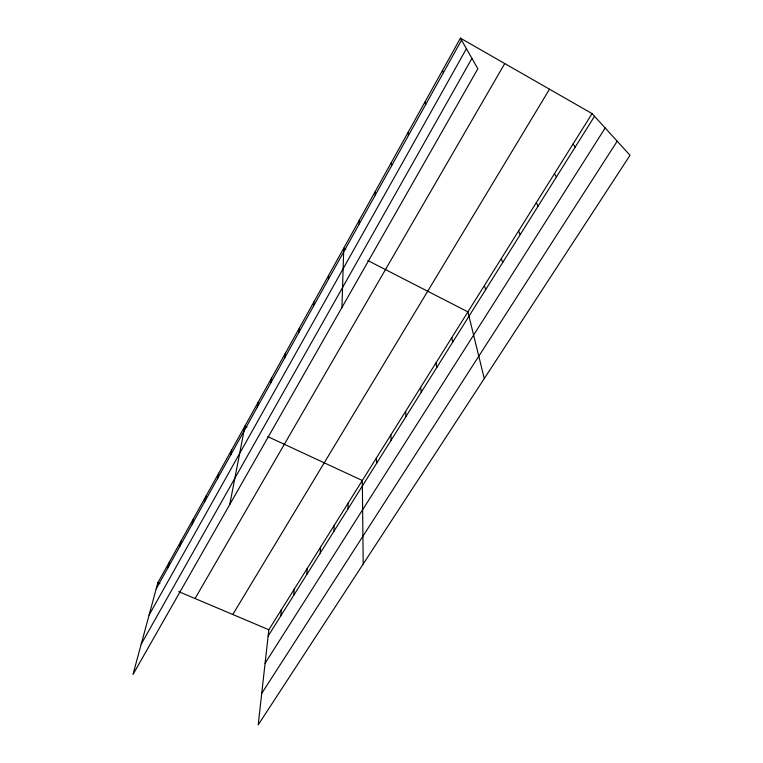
<?xml version="1.0" encoding="UTF-8"?>
<svg xmlns="http://www.w3.org/2000/svg" width="763" height="763" viewBox="0 0 763 763"><rect width="100%" height="100%" fill="white"/><g stroke="black" fill="none" stroke-linecap="round" stroke-linejoin="round"><path stroke-width="1.14" d="M348.023 508.835L348.09 503.218M341.958 307.432L343.741 248.185L345.839 249.253M333.984 531.191L334.165 525.44M320.25 553.07L320.546 547.185M328.376 279.43L328.634 275.376M306.802 574.472L307.212 568.483M293.641 595.436L294.156 589.332M313.488 306.192L313.879 301.929M280.755 615.96L281.366 609.751M592.088 113.601L268.843 629.752L258.209 724.85L630.028 155.29L592.088 113.601L460.423 38.15L157.855 582.789L132.972 674.521L477.829 68.775L460.423 38.15M298.934 332.344L299.468 327.89M284.723 357.885L285.372 353.25M270.827 382.864L271.599 378.047M257.245 407.27L258.123 402.292M229.777 504.477L244.952 426.012L247.031 426.975M230.579 455.196L231.675 449.903M217.493 478.716L218.695 473.279M204.694 501.711L205.991 496.131M192.171 524.21L193.564 518.506M179.925 546.222L181.403 540.395M167.936 567.767L169.5 561.816M156.205 588.855L461.539 40.105M149.09 615.083L466.412 48.689M141.212 644.125L471.925 58.389M195.051 598.535L504.744 63.548M232.782 614.501L549.503 89.195M268.137 636.056L594.53 116.281M265.085 663.285L605.183 127.993M261.728 693.405L617.2 141.193M157.855 582.789L159.925 583.676M178.704 591.621L268.843 629.752M267.823 436.627L362.311 480.499L363.207 564.01M367.823 260.526L467.919 311.876L484.267 378.562M573.032 144.035L575.245 146.992M554.443 173.716L556.437 176.94M536.303 202.691L538.096 206.153M518.592 230.96L520.194 234.661M442.473 70.454L443.389 72.723M501.301 258.571L502.712 262.491M484.419 285.534L485.649 289.673M424.981 101.946L425.706 104.512M451.801 337.608L452.697 342.139M407.928 132.648L408.463 135.499M436.045 362.768L436.789 367.48M420.642 387.366L421.233 392.249M391.285 162.595L391.648 165.714M405.573 411.419L406.03 416.464M390.837 434.948L391.152 440.146M375.053 191.818L375.243 195.194M376.426 457.972L376.607 463.313M359.211 220.335L359.249 223.95"/></g></svg>
